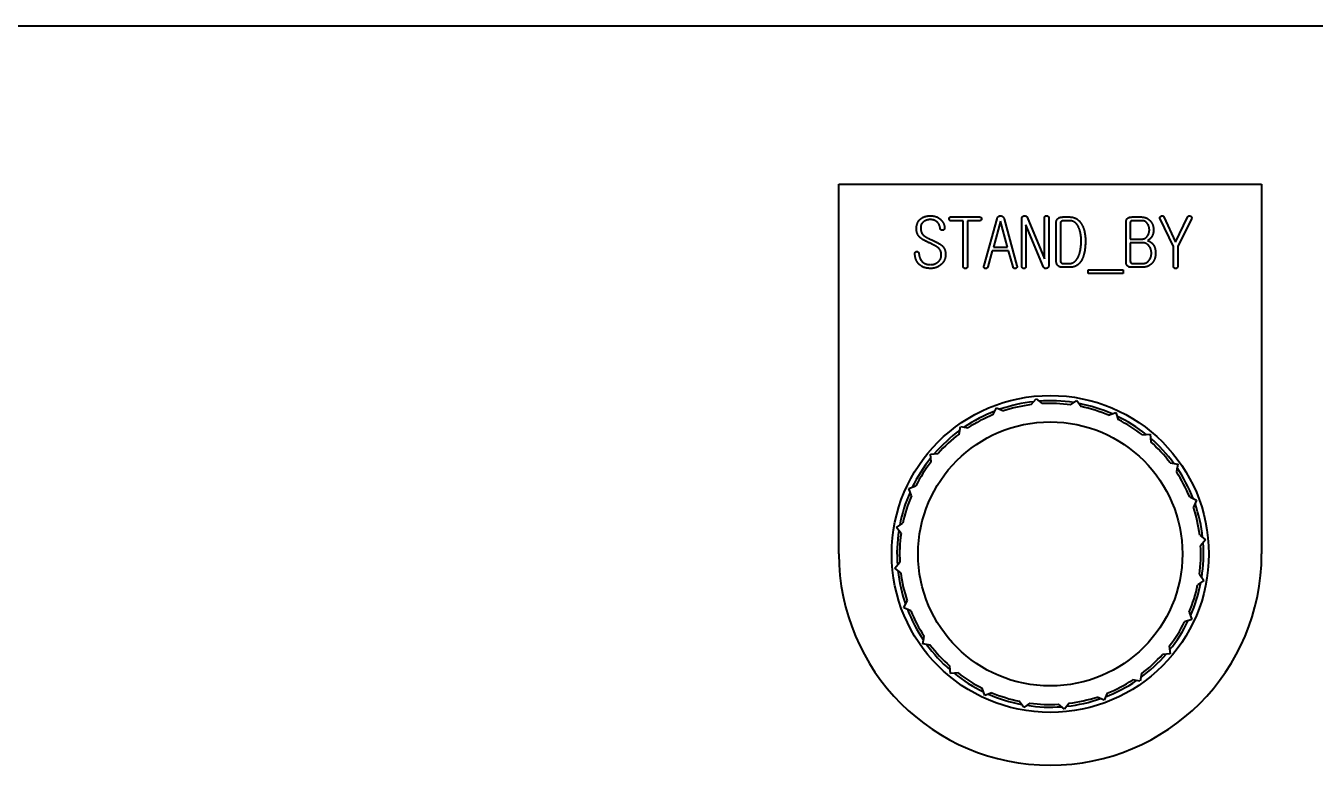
# Model space of a CAD drawing. Header units: millimetres. Extents: x 0 to 4752, y 0 to 3360.
# Drawn here: x 1861.5 to 1983.5, y 1831.9 to 1901.9 of the extents above; entities that cross this region are included whole.
import ezdxf

# ---------------------------------------------------------------- set-up
doc = ezdxf.new("R2010")
doc.units = ezdxf.units.MM
doc.header["$LTSCALE"] = 8
doc.layers.add('가시적인 것(ISO)', color=3, linetype='Continuous', lineweight=40)

msp = doc.modelspace()

# ---------------------------------------------------------------- linework, layer by layer
at = {"layer": '가시적인 것(ISO)'}
for p, q in [((1643.422, 1901.882), (2153.422, 1901.882)), ((1938.422, 1886.882), (1978.422, 1886.882)), ((1938.422, 1851.882), (1938.422, 1886.882)), ((1978.422, 1886.882), (1978.422, 1851.882)), ((1947.067, 1883.891), (1947.145, 1883.891)), ((1949.017, 1883.781), (1951.724, 1883.781)), ((1952.164, 1879.196), (1953.389, 1883.619)), ((1954.056, 1883.619), (1955.273, 1879.15)), ((1955.727, 1879.131), (1955.727, 1883.6)), ((1956.238, 1883.755), (1957.883, 1879.83)), ((1957.883, 1879.83), (1957.883, 1883.716)), ((1958.278, 1883.716), (1958.278, 1879.183)), ((1959.639, 1883.781), (1960.267, 1883.781)), ((1966.193, 1883.781), (1967.022, 1883.781)), ((1970.085, 1880.977), (1968.81, 1883.593)), ((1969.172, 1883.788), (1970.286, 1881.398)), ((1970.286, 1881.398), (1971.4, 1883.762)), ((1971.782, 1883.606), (1970.487, 1880.977)), ((1950.189, 1883.425), (1949.017, 1883.425)), ((1950.189, 1879.105), (1950.189, 1883.425)), ((1950.591, 1883.425), (1950.591, 1879.105)), ((1951.724, 1883.425), (1950.591, 1883.425)), ((1953.719, 1883.373), (1953.039, 1880.918)), ((1954.392, 1880.918), (1953.719, 1883.373)), ((1956.122, 1883.03), (1956.122, 1879.131)), ((1957.799, 1879.04), (1956.122, 1883.03)), ((1958.978, 1879.694), (1958.978, 1883.198)), ((1959.379, 1883.14), (1959.379, 1879.688)), ((1960.286, 1883.425), (1959.671, 1883.425)), ((1965.591, 1879.506), (1965.591, 1883.256)), ((1965.992, 1883.224), (1965.992, 1881.696)), ((1967.164, 1883.425), (1966.206, 1883.425)), ((1947.061, 1881.288), (1946.996, 1881.32)), ((1965.992, 1881.696), (1967.145, 1881.696)), ((1967.177, 1881.339), (1965.992, 1881.339)), ((1965.992, 1881.339), (1965.992, 1879.642)), ((1952.942, 1880.562), (1952.527, 1879.066)), ((1954.483, 1880.562), (1952.942, 1880.562)), ((1953.039, 1880.918), (1954.392, 1880.918)), ((1954.898, 1879.047), (1954.483, 1880.562)), ((1970.085, 1879.118), (1970.085, 1880.977)), ((1970.487, 1880.977), (1970.487, 1879.118)), ((1960.28, 1879.021), (1959.561, 1879.021)), ((1959.671, 1879.377), (1960.241, 1879.377)), ((1962.003, 1878.788), (1965.319, 1878.788)), ((1962.003, 1878.425), (1962.003, 1878.788)), ((1965.319, 1878.788), (1965.319, 1878.425)), ((1967.158, 1879.021), (1966.05, 1879.021)), ((1966.232, 1879.377), (1967.197, 1879.377)), ((1965.319, 1878.425), (1962.003, 1878.425)), ((1956.628, 1866.019), (1957.089, 1866.572)), ((1957.089, 1866.572), (1957.642, 1866.111)), ((1953.031, 1865.073), (1953.333, 1865.726)), ((1953.333, 1865.726), (1953.986, 1865.424)), ((1960.348, 1866.001), (1960.937, 1866.416)), ((1960.937, 1866.416), (1961.351, 1865.828)), ((1963.937, 1865.022), (1964.613, 1865.27)), ((1964.613, 1865.27), (1964.861, 1864.594)), ((1949.8, 1863.228), (1949.923, 1863.937)), ((1949.923, 1863.937), (1950.632, 1863.814)), ((1967.15, 1863.147), (1967.867, 1863.212)), ((1967.867, 1863.212), (1967.932, 1862.495)), ((1947.093, 1861.327), (1947.81, 1861.392)), ((1947.158, 1860.61), (1947.093, 1861.327)), ((1969.768, 1860.504), (1970.477, 1860.381)), ((1970.477, 1860.381), (1970.355, 1859.672)), ((1945.034, 1858.072), (1945.71, 1858.321)), ((1945.283, 1857.397), (1945.034, 1858.072)), ((1971.613, 1857.274), (1972.266, 1856.971)), ((1972.266, 1856.971), (1971.964, 1856.318)), ((1943.888, 1854.396), (1944.477, 1854.811)), ((1944.303, 1853.808), (1943.888, 1854.396)), ((1972.559, 1853.676), (1973.112, 1853.215)), ((1973.112, 1853.215), (1972.651, 1852.662)), ((1943.733, 1850.549), (1944.194, 1851.102)), ((1944.286, 1850.088), (1943.733, 1850.549)), ((1972.956, 1849.368), (1972.368, 1848.953)), ((1972.541, 1849.956), (1972.956, 1849.368)), ((1944.578, 1846.792), (1944.88, 1847.446)), ((1945.232, 1846.49), (1944.578, 1846.792)), ((1971.562, 1846.367), (1971.81, 1845.692)), ((1971.81, 1845.692), (1971.135, 1845.443)), ((1946.367, 1843.383), (1946.49, 1844.092)), ((1947.077, 1843.26), (1946.367, 1843.383)), ((1969.752, 1842.437), (1969.035, 1842.372)), ((1969.687, 1843.154), (1969.752, 1842.437)), ((1948.978, 1840.552), (1948.913, 1841.269)), ((1949.695, 1840.617), (1948.978, 1840.552)), ((1966.921, 1839.827), (1966.212, 1839.95)), ((1967.044, 1840.536), (1966.921, 1839.827)), ((1952.232, 1838.494), (1951.983, 1839.17)), ((1952.908, 1838.742), (1952.232, 1838.494)), ((1963.814, 1838.691), (1963.512, 1838.038)), ((1955.908, 1837.348), (1955.493, 1837.936)), ((1956.496, 1837.763), (1955.908, 1837.348)), ((1959.755, 1837.192), (1959.202, 1837.653)), ((1960.216, 1837.745), (1959.755, 1837.192)), ((1963.512, 1838.038), (1962.858, 1838.34))]:
    msp.add_line(p, q, dxfattribs=at)
for radius in [15, 12.5]:
    msp.add_circle((1958.422, 1851.882), radius, dxfattribs=at)
for radius, start, end in [(14.5, 111.18151, 124.18836), (14.5, 96.18151, 109.18836), (14.25, 97.23232, 108.13754), (14.5, 81.18151, 94.18836), (14.25, 82.23232, 93.13754), (14.5, 66.18151, 79.18836), (14.25, 67.23232, 78.13754), (14.25, 112.23232, 123.13754), (14.5, 51.18151, 64.18836), (14.25, 52.23232, 63.13754), (14.5, 126.18151, 139.18836), (14.25, 127.23232, 138.13754), (14.5, 36.18151, 49.18836), (14.25, 37.23232, 48.13754), (14.5, 141.18151, 154.18836), (14.25, 142.23232, 153.13754), (14.25, 22.23232, 33.13754), (14.5, 21.18151, 34.18836), (14.5, 156.18151, 169.18836), (14.25, 157.23232, 168.13754), (14.25, 7.23232, 18.13754), (14.5, 6.18151, 19.18836), (14.5, 171.18151, 184.18836), (14.25, 172.23232, 183.13754), (20, 180, 0), (14.25, 352.23232, 3.13754), (14.5, 351.18151, 4.18836), (14.5, 186.18151, 199.18836), (14.25, 187.23232, 198.13754), (14.25, 337.23232, 348.13754), (14.5, 336.18151, 349.18836), (14.5, 201.18151, 214.18836), (14.25, 202.23232, 213.13754), (14.25, 322.23232, 333.13754), (14.5, 321.18151, 334.18836), (14.5, 216.18151, 229.18836), (14.25, 217.23232, 228.13754), (14.5, 306.18151, 319.18836), (14.25, 307.23232, 318.13754), (14.5, 231.18151, 244.18836), (14.25, 232.23232, 243.13754), (14.5, 291.18151, 304.18836), (14.25, 292.23232, 303.13754), (14.5, 246.18151, 259.18836), (14.25, 247.23232, 258.13754), (14.5, 261.18151, 274.18836), (14.25, 262.23232, 273.13754), (14.5, 276.18151, 289.18836), (14.25, 277.23232, 288.13754)]:
    msp.add_arc((1958.422, 1851.882), radius, start, end, dxfattribs=at)
for points in [[(1945.765, 1882.68), (1945.765, 1883.263), (1946.141, 1883.587)], [(1946.141, 1883.587), (1946.497, 1883.891), (1947.067, 1883.891)], [(1947.087, 1883.535), (1946.724, 1883.535), (1946.452, 1883.341)], [(1947.702, 1883.321), (1947.443, 1883.535), (1947.087, 1883.535)], [(1947.145, 1883.891), (1947.696, 1883.891), (1948.065, 1883.528)], [(1948.065, 1883.528), (1948.389, 1883.211), (1948.427, 1882.784)], [(1948.861, 1883.606), (1948.855, 1883.781), (1949.017, 1883.781)], [(1949.017, 1883.425), (1948.868, 1883.425), (1948.861, 1883.606)], [(1951.724, 1883.781), (1951.808, 1883.781), (1951.873, 1883.729)], [(1951.873, 1883.729), (1951.925, 1883.677), (1951.931, 1883.606)], [(1951.931, 1883.606), (1951.938, 1883.535), (1951.886, 1883.483)], [(1953.389, 1883.619), (1953.479, 1883.891), (1953.719, 1883.891)], [(1953.719, 1883.891), (1953.952, 1883.885), (1954.056, 1883.619)], [(1955.727, 1883.6), (1955.727, 1883.723), (1955.791, 1883.8)], [(1955.791, 1883.8), (1955.85, 1883.865), (1955.947, 1883.885)], [(1955.947, 1883.885), (1956.037, 1883.904), (1956.122, 1883.865)], [(1956.122, 1883.865), (1956.206, 1883.833), (1956.238, 1883.755)], [(1957.883, 1883.716), (1957.883, 1883.8), (1957.942, 1883.852)], [(1957.942, 1883.852), (1958, 1883.891), (1958.078, 1883.891)], [(1958.078, 1883.891), (1958.155, 1883.891), (1958.214, 1883.846)], [(1958.214, 1883.846), (1958.278, 1883.8), (1958.278, 1883.716)], [(1958.978, 1883.198), (1958.978, 1883.49), (1959.146, 1883.639)], [(1959.146, 1883.639), (1959.315, 1883.781), (1959.639, 1883.781)], [(1960.267, 1883.781), (1960.96, 1883.781), (1961.361, 1883.146)], [(1965.591, 1883.256), (1965.591, 1883.522), (1965.727, 1883.645)], [(1965.727, 1883.645), (1965.869, 1883.781), (1966.193, 1883.781)], [(1967.022, 1883.781), (1967.501, 1883.781), (1967.832, 1883.47)], [(1968.81, 1883.593), (1968.764, 1883.677), (1968.803, 1883.755)], [(1968.803, 1883.755), (1968.835, 1883.82), (1968.907, 1883.859)], [(1968.907, 1883.859), (1968.984, 1883.898), (1969.056, 1883.885)], [(1969.056, 1883.885), (1969.133, 1883.872), (1969.172, 1883.788)], [(1971.4, 1883.762), (1971.439, 1883.852), (1971.53, 1883.878)], [(1971.53, 1883.878), (1971.601, 1883.904), (1971.685, 1883.872)], [(1971.685, 1883.872), (1971.763, 1883.839), (1971.789, 1883.768)], [(1971.789, 1883.768), (1971.828, 1883.697), (1971.782, 1883.606)], [(1946.109, 1881.832), (1945.765, 1882.149), (1945.765, 1882.68)], [(1946.452, 1883.341), (1946.167, 1883.127), (1946.167, 1882.797)], [(1946.167, 1882.797), (1946.167, 1882.343), (1946.348, 1882.129)], [(1948.006, 1882.699), (1947.974, 1883.088), (1947.702, 1883.321)], [(1948.084, 1882.563), (1948.013, 1882.609), (1948.006, 1882.699)], [(1948.233, 1882.525), (1948.149, 1882.518), (1948.084, 1882.563)], [(1948.376, 1882.602), (1948.324, 1882.538), (1948.233, 1882.525)], [(1948.427, 1882.784), (1948.434, 1882.674), (1948.376, 1882.602)], [(1951.886, 1883.483), (1951.828, 1883.425), (1951.724, 1883.425)], [(1959.457, 1883.347), (1959.379, 1883.269), (1959.379, 1883.14)], [(1959.671, 1883.425), (1959.535, 1883.425), (1959.457, 1883.347)], [(1961.037, 1882.933), (1960.753, 1883.425), (1960.286, 1883.425)], [(1961.348, 1881.508), (1961.348, 1882.414), (1961.037, 1882.933)], [(1961.361, 1883.146), (1961.75, 1882.531), (1961.75, 1881.508)], [(1966.044, 1883.386), (1965.992, 1883.334), (1965.992, 1883.224)], [(1966.206, 1883.425), (1966.096, 1883.425), (1966.044, 1883.386)], [(1967.611, 1883.159), (1967.417, 1883.425), (1967.164, 1883.425)], [(1967.605, 1881.968), (1967.799, 1882.227), (1967.799, 1882.557)], [(1967.799, 1882.557), (1967.799, 1882.9), (1967.611, 1883.159)], [(1967.832, 1883.47), (1968.194, 1883.127), (1968.194, 1882.557)], [(1968.194, 1882.557), (1968.194, 1882.22), (1968.052, 1881.968)], [(1946.996, 1881.32), (1946.329, 1881.631), (1946.109, 1881.832)], [(1946.348, 1882.129), (1946.53, 1881.916), (1947.139, 1881.644)], [(1947.87, 1880.821), (1947.689, 1880.99), (1947.061, 1881.288)], [(1947.139, 1881.644), (1947.935, 1881.294), (1948.168, 1881.087)], [(1948.168, 1881.087), (1948.518, 1880.782), (1948.518, 1880.212)], [(1961.005, 1879.889), (1961.348, 1880.465), (1961.348, 1881.508)], [(1961.75, 1881.508), (1961.75, 1880.452), (1961.452, 1879.817)], [(1967.145, 1881.696), (1967.411, 1881.696), (1967.605, 1881.968)], [(1967.767, 1881.035), (1967.534, 1881.339), (1967.177, 1881.339)], [(1968.052, 1881.968), (1967.903, 1881.689), (1967.618, 1881.547)], [(1967.618, 1881.547), (1967.909, 1881.469), (1968.11, 1881.236)], [(1968.11, 1881.236), (1968.389, 1880.912), (1968.389, 1880.355)], [(1945.61, 1880.271), (1945.597, 1880.374), (1945.655, 1880.439)], [(1946.102, 1879.221), (1945.675, 1879.565), (1945.61, 1880.271)], [(1945.655, 1880.439), (1945.707, 1880.497), (1945.785, 1880.51)], [(1945.785, 1880.51), (1945.863, 1880.517), (1945.921, 1880.471)], [(1945.921, 1880.471), (1945.986, 1880.413), (1945.999, 1880.303)], [(1945.999, 1880.303), (1946.05, 1879.766), (1946.368, 1879.5)], [(1947.747, 1879.481), (1948.117, 1879.74), (1948.117, 1880.174)], [(1948.117, 1880.174), (1948.117, 1880.588), (1947.87, 1880.821)], [(1948.518, 1880.212), (1948.518, 1879.629), (1948.052, 1879.247)], [(1960.241, 1879.377), (1960.701, 1879.377), (1961.005, 1879.889)], [(1967.993, 1880.355), (1967.993, 1880.75), (1967.767, 1881.035)], [(1967.773, 1879.681), (1967.993, 1879.966), (1967.993, 1880.355)], [(1968.389, 1880.355), (1968.389, 1879.74), (1968.019, 1879.37)], [(1947.139, 1878.911), (1946.478, 1878.911), (1946.102, 1879.221)], [(1946.368, 1879.5), (1946.646, 1879.267), (1947.126, 1879.267)], [(1947.126, 1879.267), (1947.449, 1879.267), (1947.747, 1879.481)], [(1948.052, 1879.247), (1947.644, 1878.911), (1947.139, 1878.911)], [(1950.247, 1878.956), (1950.189, 1879.014), (1950.189, 1879.105)], [(1950.39, 1878.904), (1950.306, 1878.904), (1950.247, 1878.956)], [(1950.526, 1878.956), (1950.468, 1878.904), (1950.39, 1878.904)], [(1950.591, 1879.105), (1950.591, 1879.014), (1950.526, 1878.956)], [(1952.151, 1879.001), (1952.113, 1879.079), (1952.164, 1879.196)], [(1952.268, 1878.911), (1952.184, 1878.93), (1952.151, 1879.001)], [(1952.417, 1878.936), (1952.339, 1878.891), (1952.268, 1878.911)], [(1952.527, 1879.066), (1952.495, 1878.982), (1952.417, 1878.936)], [(1954.988, 1878.924), (1954.911, 1878.962), (1954.898, 1879.047)], [(1955.131, 1878.911), (1955.053, 1878.891), (1954.988, 1878.924)], [(1955.254, 1878.995), (1955.208, 1878.93), (1955.131, 1878.911)], [(1955.273, 1879.15), (1955.299, 1879.06), (1955.254, 1878.995)], [(1955.785, 1878.962), (1955.727, 1879.027), (1955.727, 1879.131)], [(1955.921, 1878.898), (1955.843, 1878.904), (1955.785, 1878.962)], [(1956.057, 1878.956), (1955.999, 1878.898), (1955.921, 1878.898)], [(1956.122, 1879.131), (1956.122, 1879.021), (1956.057, 1878.956)], [(1958.078, 1878.917), (1957.883, 1878.865), (1957.799, 1879.04)], [(1958.278, 1879.183), (1958.278, 1878.969), (1958.078, 1878.917)], [(1959.127, 1879.196), (1958.978, 1879.37), (1958.978, 1879.694)], [(1959.561, 1879.021), (1959.276, 1879.021), (1959.127, 1879.196)], [(1959.379, 1879.688), (1959.379, 1879.539), (1959.457, 1879.461)], [(1959.457, 1879.461), (1959.528, 1879.377), (1959.671, 1879.377)], [(1961.452, 1879.817), (1961.076, 1879.021), (1960.28, 1879.021)], [(1965.72, 1879.163), (1965.591, 1879.306), (1965.591, 1879.506)], [(1966.05, 1879.021), (1965.85, 1879.021), (1965.72, 1879.163)], [(1965.992, 1879.642), (1965.992, 1879.513), (1966.057, 1879.442)], [(1966.057, 1879.442), (1966.122, 1879.377), (1966.232, 1879.377)], [(1968.019, 1879.37), (1967.676, 1879.021), (1967.158, 1879.021)], [(1967.197, 1879.377), (1967.54, 1879.377), (1967.773, 1879.681)], [(1970.144, 1878.956), (1970.085, 1879.021), (1970.085, 1879.118)], [(1970.286, 1878.904), (1970.202, 1878.904), (1970.144, 1878.956)], [(1970.422, 1878.956), (1970.364, 1878.904), (1970.286, 1878.904)], [(1970.487, 1879.118), (1970.487, 1879.021), (1970.422, 1878.956)]]:
    msp.add_open_spline(points, degree=2, dxfattribs=at)

doc.saveas('drawing.dxf')
